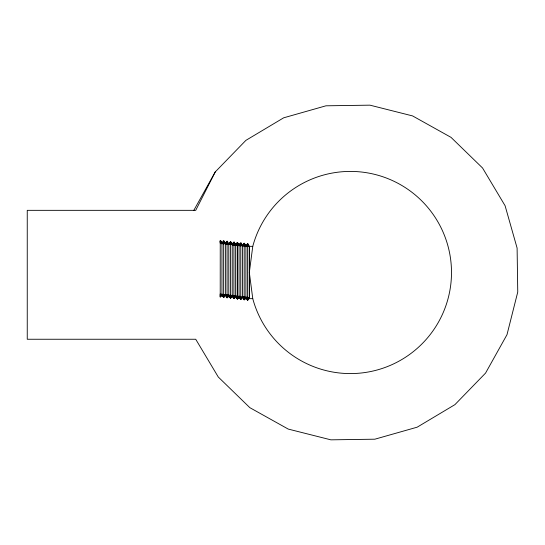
<?xml version="1.0" encoding="UTF-8"?>
<svg xmlns="http://www.w3.org/2000/svg" width="545" height="545" viewBox="0 0 545 545"><rect width="100%" height="100%" fill="white"/><g stroke="black" fill="none" stroke-linecap="round" stroke-linejoin="round"><path stroke-width="0.82" d="M220.221 297.032L220.248 240.359L221.141 241.176L221.958 243.54L221.951 294.259L221.12 296.425L220.221 297.032L220.241 293.864M220.33 243.383C218.484 237.545 223.927 243.942 220.33 243.37L221.665 243.09M222.782 295.99L222.251 294.423L223.559 294.77L223.559 296.936L223.062 296.419M223.668 240.767L223.641 297.434L224.54 296.834L225.371 294.661L225.378 243.942L223.968 240.856L223.069 241.122L221.958 243.928M223.75 243.785C221.91 237.954 227.347 244.33 223.75 243.785L225.085 243.479M227.088 241.169L227.067 297.843L227.96 297.236L228.791 295.07L228.798 244.344L227.394 241.258L226.195 241.973L225.378 244.33M228.498 243.867L227.176 241.721L227.176 244.194L228.505 243.901L227.176 244.18M229.908 297.229L230.399 297.74L230.399 295.581M230.515 241.571L230.487 298.244L231.387 297.638L232.218 295.472L232.225 244.753L230.814 241.667L229.615 242.375L228.798 244.732M230.596 244.582L231.932 244.289L230.596 244.596L230.596 242.13L231.659 243.499M233.934 241.98L233.907 298.646L234.806 298.047L235.638 295.874L235.644 245.155L234.234 242.069L233.042 242.784L232.225 245.141M234.016 244.998C232.17 239.16 237.62 245.557 234.016 244.984L235.351 244.705M240.672 296.793L240.665 298.953L239.895 297.938M240.781 242.784L240.754 299.457L241.653 298.858L242.484 296.684L242.491 245.965L241.081 242.879L239.882 243.588L239.064 245.945M243.595 298.844L244.092 299.362L244.092 297.195L242.784 296.848L243.595 298.919M244.112 243.744L244.112 246.211L242.784 245.89L243.908 243.819M244.201 243.193L244.174 299.859L245.073 299.26L245.904 297.086L245.911 246.367L244.501 243.281L243.308 243.997L242.491 246.354M244.283 246.197L245.618 245.904L244.283 246.217L244.283 243.744L245.345 245.114M247.539 246.619L247.539 244.146L246.211 246.292L247.539 246.619L246.211 246.279M247.621 243.595L247.6 300.268L248.493 299.661L249.324 297.495L249.331 246.776L247.927 243.69L246.728 244.398L245.911 246.756M247.709 246.619C245.856 240.781 251.306 247.171 247.709 246.606L249.038 246.326M223.661 294.266L223.641 297.434L222.755 296.419L221.951 293.871M224.52 296.323L223.729 296.977L223.743 294.818L225.071 295.077L224.799 295.853M230.508 295.077L230.487 298.244L229.602 297.229L228.798 294.682M233.928 295.479L233.907 298.646L233.022 297.631L232.218 295.083M240.774 296.289L240.754 299.457L239.868 298.442L239.064 295.894M245.332 298.279L245.604 297.502L244.276 297.243L244.262 299.403L245.052 298.749M247.614 297.1L247.6 300.268L246.708 299.253L245.904 296.705M252.771 246.34L249.324 272.5L252.771 298.66A101.084 101.084 0 0 0 408.389 355.306A101.084 101.084 0 0 0 408.389 189.694A101.084 101.084 0 0 0 252.771 246.34L249.324 246.34L249.324 298.66L252.771 298.66M193.829 210.336L215.261 171.913L245.904 140.358L283.666 117.815L325.971 105.805L369.946 105.165L412.592 115.921L451.001 137.347L482.55 167.989L505.099 205.751L517.103 248.064L517.75 292.038L506.993 334.685L485.561 373.087L454.925 404.642L417.163 427.185L374.851 439.195L330.876 439.835L288.23 429.079L249.821 407.653L218.272 377.011L195.723 339.249L27.25 339.249L27.25 210.336L195.723 210.336L215.261 171.913M226.509 242.055L227.006 241.721L226.999 244.194L225.671 243.881L226.223 242.477M229.098 244.255L230.426 244.596L230.426 242.13L229.098 244.255L229.363 243.499M235.644 245.543L236.462 243.186L237.661 242.471L239.064 245.563L239.057 296.282L237.634 299.035L236.734 298.551L235.638 295.492M235.937 245.08L237.266 245.393L235.937 245.1L237.273 242.934M221.631 294.716L221.093 295.99M231.897 295.928L231.366 297.202M237.429 296.507L238.758 296.691L238.485 297.468M242.164 297.141L241.912 297.877M228.219 296.255L228.491 295.479L227.163 295.22L227.156 297.379L227.653 297.093M248.752 298.687L249.024 297.904L247.703 297.645L247.689 299.805L248.752 298.612L248.472 299.225M239.909 244.099L239.364 245.482L240.692 245.809L240.692 243.343L240.195 243.676M224.52 296.391L224.799 295.778M227.939 296.8L228.219 296.187M231.645 296.589L230.576 297.781L230.59 295.622L231.897 295.996M234.786 297.604L235.338 296.289L234.009 296.03M238.206 298.013L238.485 297.4M241.633 298.415L241.912 297.802M245.052 298.824L245.332 298.204M226.223 242.491L226.509 242.048M229.643 242.9L229.929 242.464M239.909 244.112L240.195 243.663M221.093 295.915L220.309 296.569L220.323 294.409L221.631 294.784M227.939 296.725L227.36 297.366M234.786 297.536L233.996 298.19M238.206 297.938L237.627 298.578M241.633 298.34L240.842 298.994L240.856 296.834L242.164 297.209M224.233 296.691L223.729 296.902M231.073 297.502L230.576 297.706M234.5 297.904L233.996 298.115M237.92 298.306L237.422 298.592L237.429 296.432L238.744 296.739M241.34 298.715L240.842 298.926M248.186 299.518L247.689 299.73M233.846 242.532L232.517 244.691L233.846 244.998M238.771 245.114L237.443 245.407L238.771 245.093L237.443 242.934M240.863 245.809L242.198 245.502L240.863 245.795M225.671 243.867L226.999 244.18M244.174 296.691L244.174 299.859L243.288 298.844L242.484 296.296M247.512 297.672L246.217 297.372L246.463 298.156M247.703 297.72L249.011 298.02M244.092 297.27L242.797 296.971L243.043 297.747M244.276 297.311L245.584 297.618M240.672 296.868L239.357 296.446L240.175 298.517M233.825 295.983L232.517 295.635L233.328 297.706M233.825 296.058L232.531 295.758L232.776 296.534M234.009 296.099L235.317 296.405M227.067 294.668L227.067 297.843L226.175 296.821L225.371 294.273M229.908 297.304L229.091 295.233L230.399 295.656M226.979 295.247L225.684 294.947L225.93 295.731M227.163 295.288L228.478 295.594M223.559 294.845L222.265 294.545L222.51 295.322M223.743 294.886L225.051 295.192M244.283 243.758L244.787 244.085M240.863 243.343L242.191 245.482M247.512 299.689L246.735 298.749M237.245 298.476L236.755 298.04M237.245 298.551L236.469 297.536M233.825 298.149L233.049 297.134M226.979 297.263L225.671 294.825L226.979 295.179L226.979 297.338L226.202 296.323M241.36 243.669L241.925 244.725M231.094 242.471L231.38 242.907M222.782 295.921L223.062 296.494M245.066 244.521L245.611 245.884M238.226 243.717L238.499 244.323M234.8 243.308L235.079 243.915M236.469 297.611L235.937 296.037L237.245 296.391L235.951 296.16L236.196 296.943M229.629 296.8L229.111 295.356M231.659 243.513L231.925 244.269M239.378 296.569L239.623 297.345M223.579 241.319L223.579 243.785L222.251 243.465L223.579 241.319M237.354 242.382L237.334 299.055L237.354 242.382M247.512 297.604L247.512 299.764L246.204 297.25L247.512 297.604"/></g></svg>
